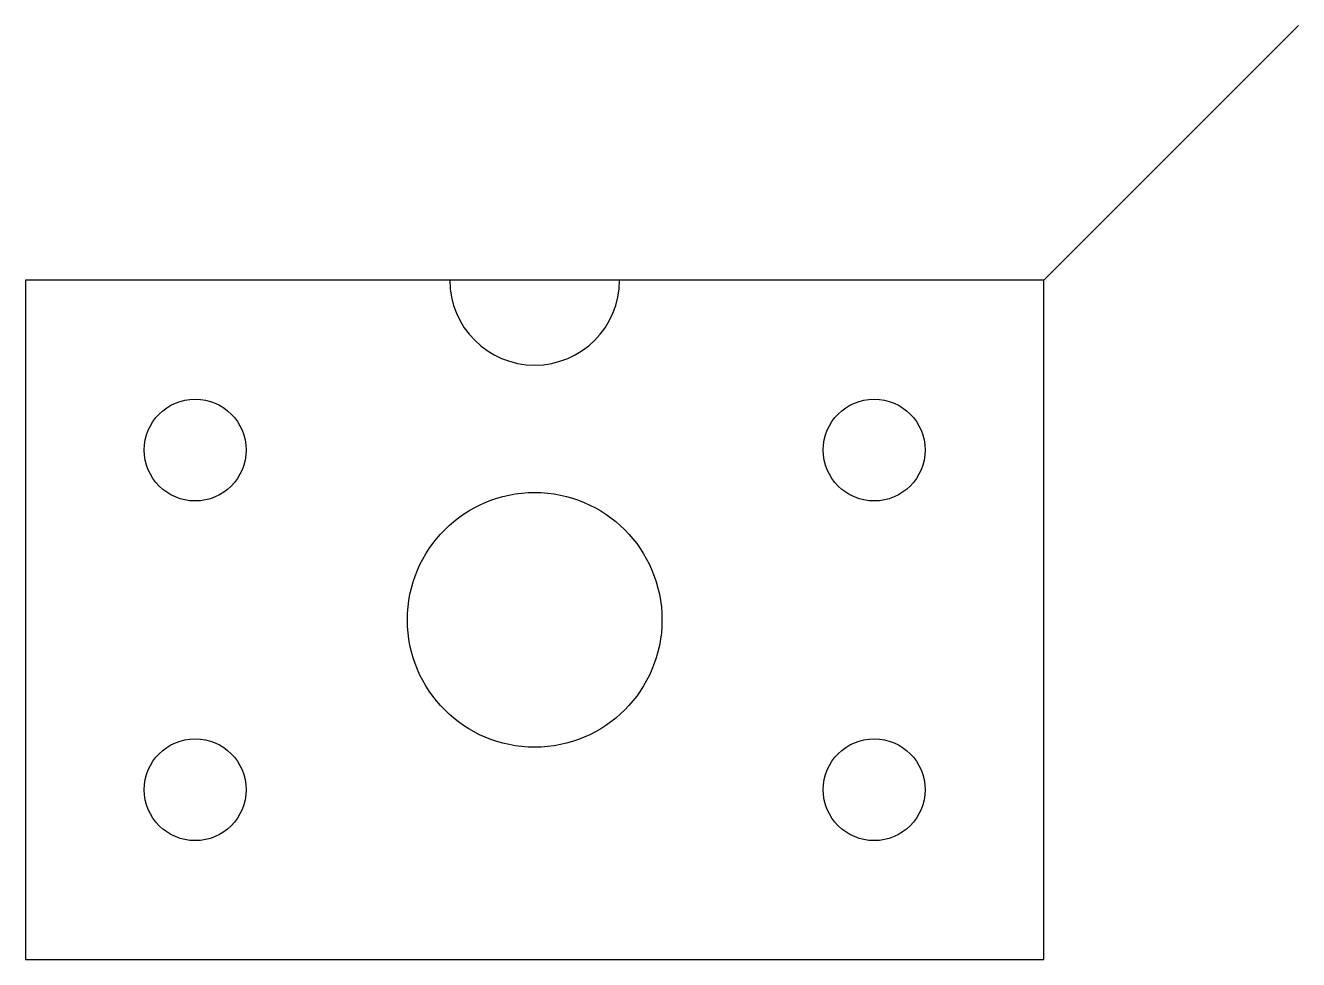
# Model space of a CAD drawing. Header units: millimetres. Extents: x 200 to 350, y 100 to 210.
import ezdxf

# ---------------------------------------------------------------- set-up
doc = ezdxf.new("R2010")
doc.units = ezdxf.units.MM
doc.layers.add('HOLES', color=4, linetype='Continuous')
doc.layers.add('PART', color=7, linetype='Continuous')

msp = doc.modelspace()

# ---------------------------------------------------------------- linework, layer by layer
at = {"layer": 'HOLES'}
for centre, radius in [((220, 160), 6), ((300, 160), 6), ((260, 140), 15), ((220, 120), 6), ((300, 120), 6)]:
    msp.add_circle(centre, radius, dxfattribs=at)
at = {"layer": 'PART'}
msp.add_line((320, 180), (350, 210), dxfattribs=at)
msp.add_lwpolyline([(200, 100), (320, 100), (320, 180), (200, 180)], close=True, dxfattribs=at)
msp.add_arc((260, 180), 10, 180, 360, dxfattribs=at)

doc.saveas('drawing.dxf')
